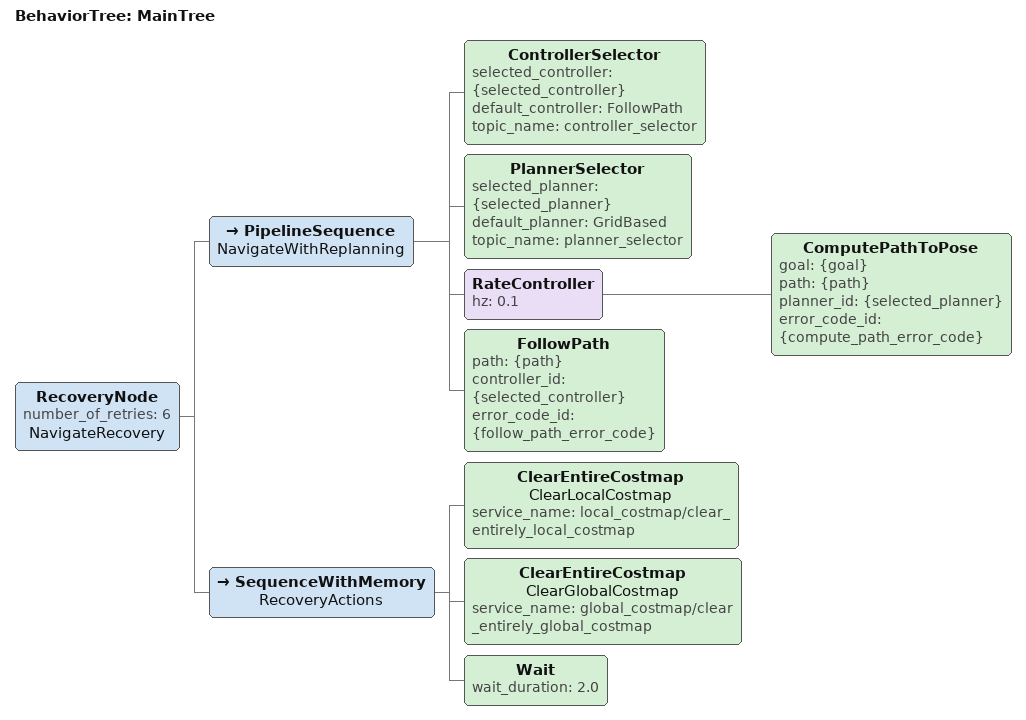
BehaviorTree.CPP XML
<!--
  Behavior Tree: 느린 재계획 + 리커버리 동작 포함
  - 경로 재계획 주기: 0.5 Hz (2초마다)
  - FollowPath 실패 시 리커버리 동작 수행 (ClearCostmap → Wait → 재계획)
  - 최대 6회 리커버리 시도 후 최종 실패
-->

<root BTCPP_format="4" main_tree_to_execute="MainTree">
  <BehaviorTree ID="MainTree">
    <RecoveryNode number_of_retries="6" name="NavigateRecovery">

      <!-- ===== 정상 경로: 계획 + 추종 ===== -->
      <PipelineSequence name="NavigateWithReplanning">
        <ControllerSelector selected_controller="{selected_controller}" default_controller="FollowPath" topic_name="controller_selector"/>
        <PlannerSelector selected_planner="{selected_planner}" default_planner="GridBased" topic_name="planner_selector"/>
        <!-- ★ 재계획 주기: 0.5 Hz = 2초에 한 번 (기존 0.1Hz에서 상향) -->
        <RateController hz="0.1">
          <ComputePathToPose goal="{goal}" path="{path}" planner_id="{selected_planner}" error_code_id="{compute_path_error_code}"/>
        </RateController>
        <FollowPath path="{path}" controller_id="{selected_controller}" error_code_id="{follow_path_error_code}"/>
      </PipelineSequence>

      <!-- ===== 리커버리 시퀀스: 실패 시 순차 실행 ===== -->
      <SequenceWithMemory name="RecoveryActions">
        <!-- 1단계: Costmap 초기화 (일시적 잘못된 장애물 정보 제거) -->
        <ClearEntireCostmap name="ClearLocalCostmap" service_name="local_costmap/clear_entirely_local_costmap"/>
        <ClearEntireCostmap name="ClearGlobalCostmap" service_name="global_costmap/clear_entirely_global_costmap"/>
        <!-- 2단계: 잠시 대기 (costmap이 새 데이터로 갱신될 시간 확보) -->
        <Wait wait_duration="2.0"/>
      </SequenceWithMemory>

    </RecoveryNode>
  </BehaviorTree>
</root>
